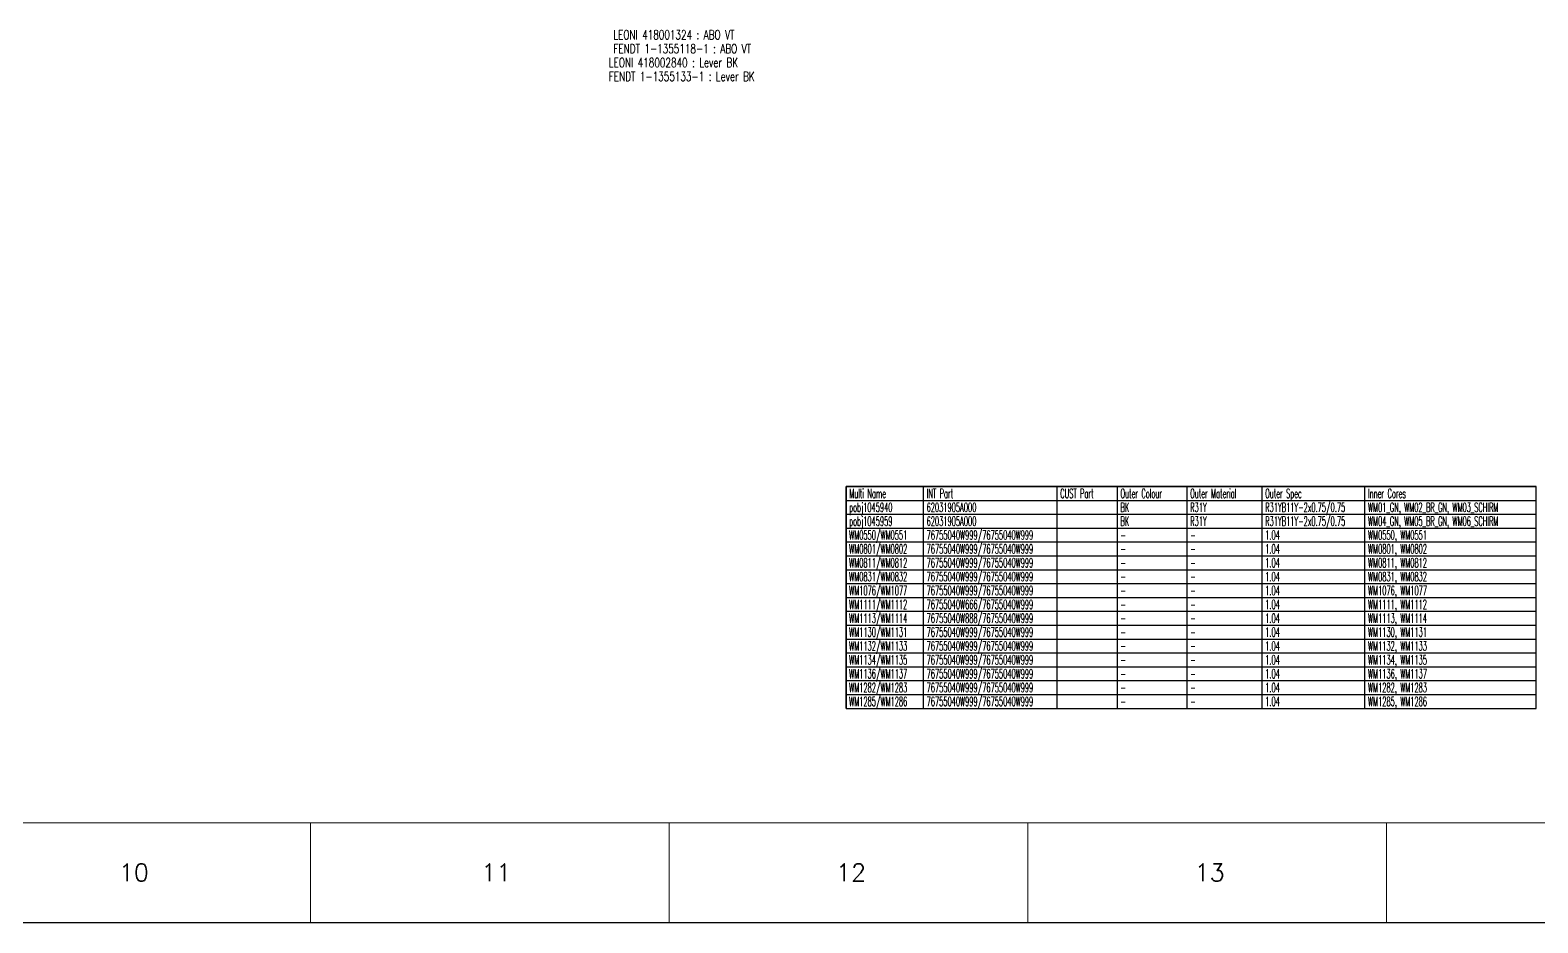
# Model space of a CAD drawing. Header units: millimetres. Extents: x -1 to 4489, y 0 to 1364.
# Drawn here: x 1105.5 to 1595, y -0.1 to 289.6 of the extents above; entities that cross this region are included whole.
import ezdxf

# ---------------------------------------------------------------- set-up
doc = ezdxf.new("R2010")
doc.units = ezdxf.units.MM
doc.layers.add('Drawingheader + Standards', color=7, linetype='Continuous')
doc.styles.add('DEFAULT', font='simplex.shx', dxfattribs={"bigfont": 'bigfont'})
doc.styles.add('HS-PART-NO', font='ROMANS.SHX', dxfattribs={"width": 0.7, "height": 3})
doc.styles.add('HS-TABLE-MULTICORE', font='ROMANS.SHX', dxfattribs={"width": 0.5, "height": 3})

# ---------------------------------------------------------------- blocks, each defined once
blk = doc.blocks.new('Rahmen')
at = {"layer": 'Drawingheader + Standards', "color": 0, "linetype": 'Continuous', "lineweight": 0}
for p, q in [((-7353.97, -586.95), (-2930.18, -586.95)), ((-6189.82, -586.95), (-6189.82, -619.37)), ((-6073.4, -586.95), (-6073.4, -619.37)), ((-5956.99, -586.95), (-5956.99, -619.37)), ((-5840.57, -586.95), (-5840.57, -619.37)), ((-7386.39, -619.37), (-5491.25, -619.37)), ((-7386.39, -619.37), (-2897.74, -619.43))]:
    blk.add_line(p, q, dxfattribs=at)
at = {"layer": 'Drawingheader + Standards', "color": 0, "linetype": 'Continuous', "lineweight": 0, "style": 'DEFAULT'}
for s, p in [('10', (-6252.08, -605.93)), ('11', (-6134.45, -605.93)), ('12', (-6019.25, -605.93)), ('13', (-5902.83, -605.93))]:
    blk.add_text(s, height=5.674, dxfattribs=at).set_placement(p)

msp = doc.modelspace()

# ---------------------------------------------------------------- linework, layer by layer
at = {"color": 7, "linetype": 'Continuous'}
for points in [[(1370.41, 69.53), (1594.5, 69.53), (1594.5, 141.53), (1370.41, 141.53), (1370.41, 69.53)], [(1370.41, 69.53), (1370.41, 141.53)], [(1370.41, 141.53), (1594.5, 141.53)], [(1395.55, 69.53), (1395.55, 141.53)], [(1438.92, 69.53), (1438.92, 141.53)], [(1458.49, 69.53), (1458.49, 141.53)], [(1481.12, 69.53), (1481.12, 141.53)], [(1505.47, 69.53), (1505.47, 141.53)], [(1538.87, 69.53), (1538.87, 141.53)], [(1594.5, 69.53), (1594.5, 141.53)], [(1370.41, 137.03), (1594.5, 137.03)], [(1370.41, 132.53), (1594.5, 132.53)], [(1370.41, 128.03), (1594.5, 128.03)], [(1370.41, 123.53), (1594.5, 123.53)], [(1370.41, 119.03), (1594.5, 119.03)], [(1370.41, 114.53), (1594.5, 114.53)], [(1370.41, 110.03), (1594.5, 110.03)], [(1370.41, 105.53), (1594.5, 105.53)], [(1370.41, 101.03), (1594.5, 101.03)], [(1370.41, 96.53), (1594.5, 96.53)], [(1370.41, 92.03), (1594.5, 92.03)], [(1370.41, 87.53), (1594.5, 87.53)], [(1370.41, 83.03), (1594.5, 83.03)], [(1370.41, 78.53), (1594.5, 78.53)], [(1370.41, 74.03), (1594.5, 74.03)], [(1370.41, 69.53), (1594.5, 69.53)]]:
    msp.add_lwpolyline(points, dxfattribs=at)

# ---------------------------------------------------------------- block references
msp.add_blockref('Rahmen', (7386.39, 619.37))

# ---------------------------------------------------------------- texts
at = {"color": 200, "linetype": 'Continuous', "style": 'HS-PART-NO', "width": 0.7}
for s, p in [('LEONI 418001324 : ABO VT', (1294.84, 286.61)), ('FENDT 1-1355118-1 : ABO VT', (1294.84, 282.11)), ('LEONI 418002840 : Lever BK', (1293.39, 277.61)), ('FENDT 1-1355133-1 : Lever BK', (1293.39, 273.11))]:
    msp.add_text(s, height=3, dxfattribs=at).set_placement(p)
at = {"color": 1, "linetype": 'Continuous', "style": 'HS-TABLE-MULTICORE', "width": 0.5}
for s, p in [('Multi Name', (1371.41, 137.78)), ('INT Part', (1396.55, 137.78)), ('CUST Part', (1439.92, 137.78)), ('Outer Colour', (1459.49, 137.78)), ('Outer Material', (1482.12, 137.78)), ('Outer Spec', (1506.47, 137.78)), ('Inner Cores', (1539.87, 137.78))]:
    msp.add_text(s, height=3, dxfattribs=at).set_placement(p)
at = {"color": 92, "linetype": 'Continuous', "style": 'HS-TABLE-MULTICORE', "width": 0.5}
for s, p in [('pobj1045940', (1371.41, 133.28)), ('62031905A000', (1396.55, 133.28)), ('BK', (1459.49, 133.28)), ('R31Y', (1482.12, 133.28)), ('R31YB11Y-2x0.75/0.75', (1506.47, 133.28)), ('R31YB11Y-2x0.75/0.75', (1506.47, 128.78)), ('WM01_GN, WM02_BR_GN, WM03_SCHIRM', (1539.87, 133.28)), ('WM0550/WM0551', (1371.41, 124.28)), ('pobj1045959', (1371.41, 128.78)), ('76755040W999/76755040W999', (1396.55, 124.28)), ('62031905A000', (1396.55, 128.78)), ('BK', (1459.49, 128.78)), ('R31Y', (1482.12, 128.78)), ('1.04', (1506.47, 124.28)), ('WM04_GN, WM05_BR_GN, WM06_SCHIRM', (1539.87, 128.78)), ('WM0550, WM0551', (1539.87, 124.28)), ('WM0801/WM0802', (1371.41, 119.78)), ('76755040W999/76755040W999', (1396.55, 119.78)), ('-', (1459.49, 124.28)), ('-', (1482.12, 124.28)), ('1.04', (1506.47, 119.78)), ('WM0801, WM0802', (1539.87, 119.78)), ('WM0811/WM0812', (1371.41, 115.28)), ('76755040W999/76755040W999', (1396.55, 115.28)), ('-', (1459.49, 119.78)), ('-', (1482.12, 119.78)), ('1.04', (1506.47, 115.28)), ('WM0811, WM0812', (1539.87, 115.28)), ('WM0831/WM0832', (1371.41, 110.78)), ('76755040W999/76755040W999', (1396.55, 110.78)), ('-', (1459.49, 115.28)), ('-', (1482.12, 115.28)), ('1.04', (1506.47, 110.78)), ('WM0831, WM0832', (1539.87, 110.78)), ('WM1076/WM1077', (1371.41, 106.28)), ('76755040W999/76755040W999', (1396.55, 106.28)), ('-', (1459.49, 110.78)), ('-', (1482.12, 110.78)), ('1.04', (1506.47, 106.28)), ('WM1076, WM1077', (1539.87, 106.28)), ('WM1111/WM1112', (1371.41, 101.78)), ('76755040W666/76755040W999', (1396.55, 101.78)), ('-', (1459.49, 106.28)), ('-', (1459.49, 101.78)), ('-', (1482.12, 106.28)), ('-', (1482.12, 101.78)), ('1.04', (1506.47, 101.78)), ('WM1111, WM1112', (1539.87, 101.78)), ('WM1113/WM1114', (1371.41, 97.28)), ('76755040W888/76755040W999', (1396.55, 97.28)), ('-', (1459.49, 97.28)), ('-', (1482.12, 97.28)), ('1.04', (1506.47, 97.28)), ('WM1113, WM1114', (1539.87, 97.28)), ('WM1130/WM1131', (1371.41, 92.78)), ('76755040W999/76755040W999', (1396.55, 92.78)), ('-', (1459.49, 92.78)), ('-', (1482.12, 92.78)), ('1.04', (1506.47, 92.78)), ('WM1130, WM1131', (1539.87, 92.78)), ('WM1132/WM1133', (1371.41, 88.28)), ('76755040W999/76755040W999', (1396.55, 88.28)), ('-', (1459.49, 88.28)), ('-', (1482.12, 88.28)), ('1.04', (1506.47, 88.28)), ('WM1132, WM1133', (1539.87, 88.28)), ('WM1134/WM1135', (1371.41, 83.78)), ('76755040W999/76755040W999', (1396.55, 83.78)), ('-', (1459.49, 83.78)), ('-', (1482.12, 83.78)), ('1.04', (1506.47, 83.78)), ('WM1134, WM1135', (1539.87, 83.78)), ('WM1136/WM1137', (1371.41, 79.28)), ('WM1282/WM1283', (1371.41, 74.78)), ('76755040W999/76755040W999', (1396.55, 79.28)), ('76755040W999/76755040W999', (1396.55, 74.78)), ('-', (1459.49, 79.28)), ('-', (1482.12, 79.28)), ('1.04', (1506.47, 79.28)), ('WM1136, WM1137', (1539.87, 79.28)), ('WM1285/WM1286', (1371.41, 70.28)), ('76755040W999/76755040W999', (1396.55, 70.28)), ('-', (1459.49, 74.78)), ('-', (1482.12, 74.78)), ('1.04', (1506.47, 74.78)), ('WM1282, WM1283', (1539.87, 74.78)), ('-', (1459.49, 70.28)), ('-', (1482.12, 70.28)), ('1.04', (1506.47, 70.28)), ('WM1285, WM1286', (1539.87, 70.28))]:
    msp.add_text(s, height=3, dxfattribs=at).set_placement(p)

doc.saveas('drawing.dxf')
